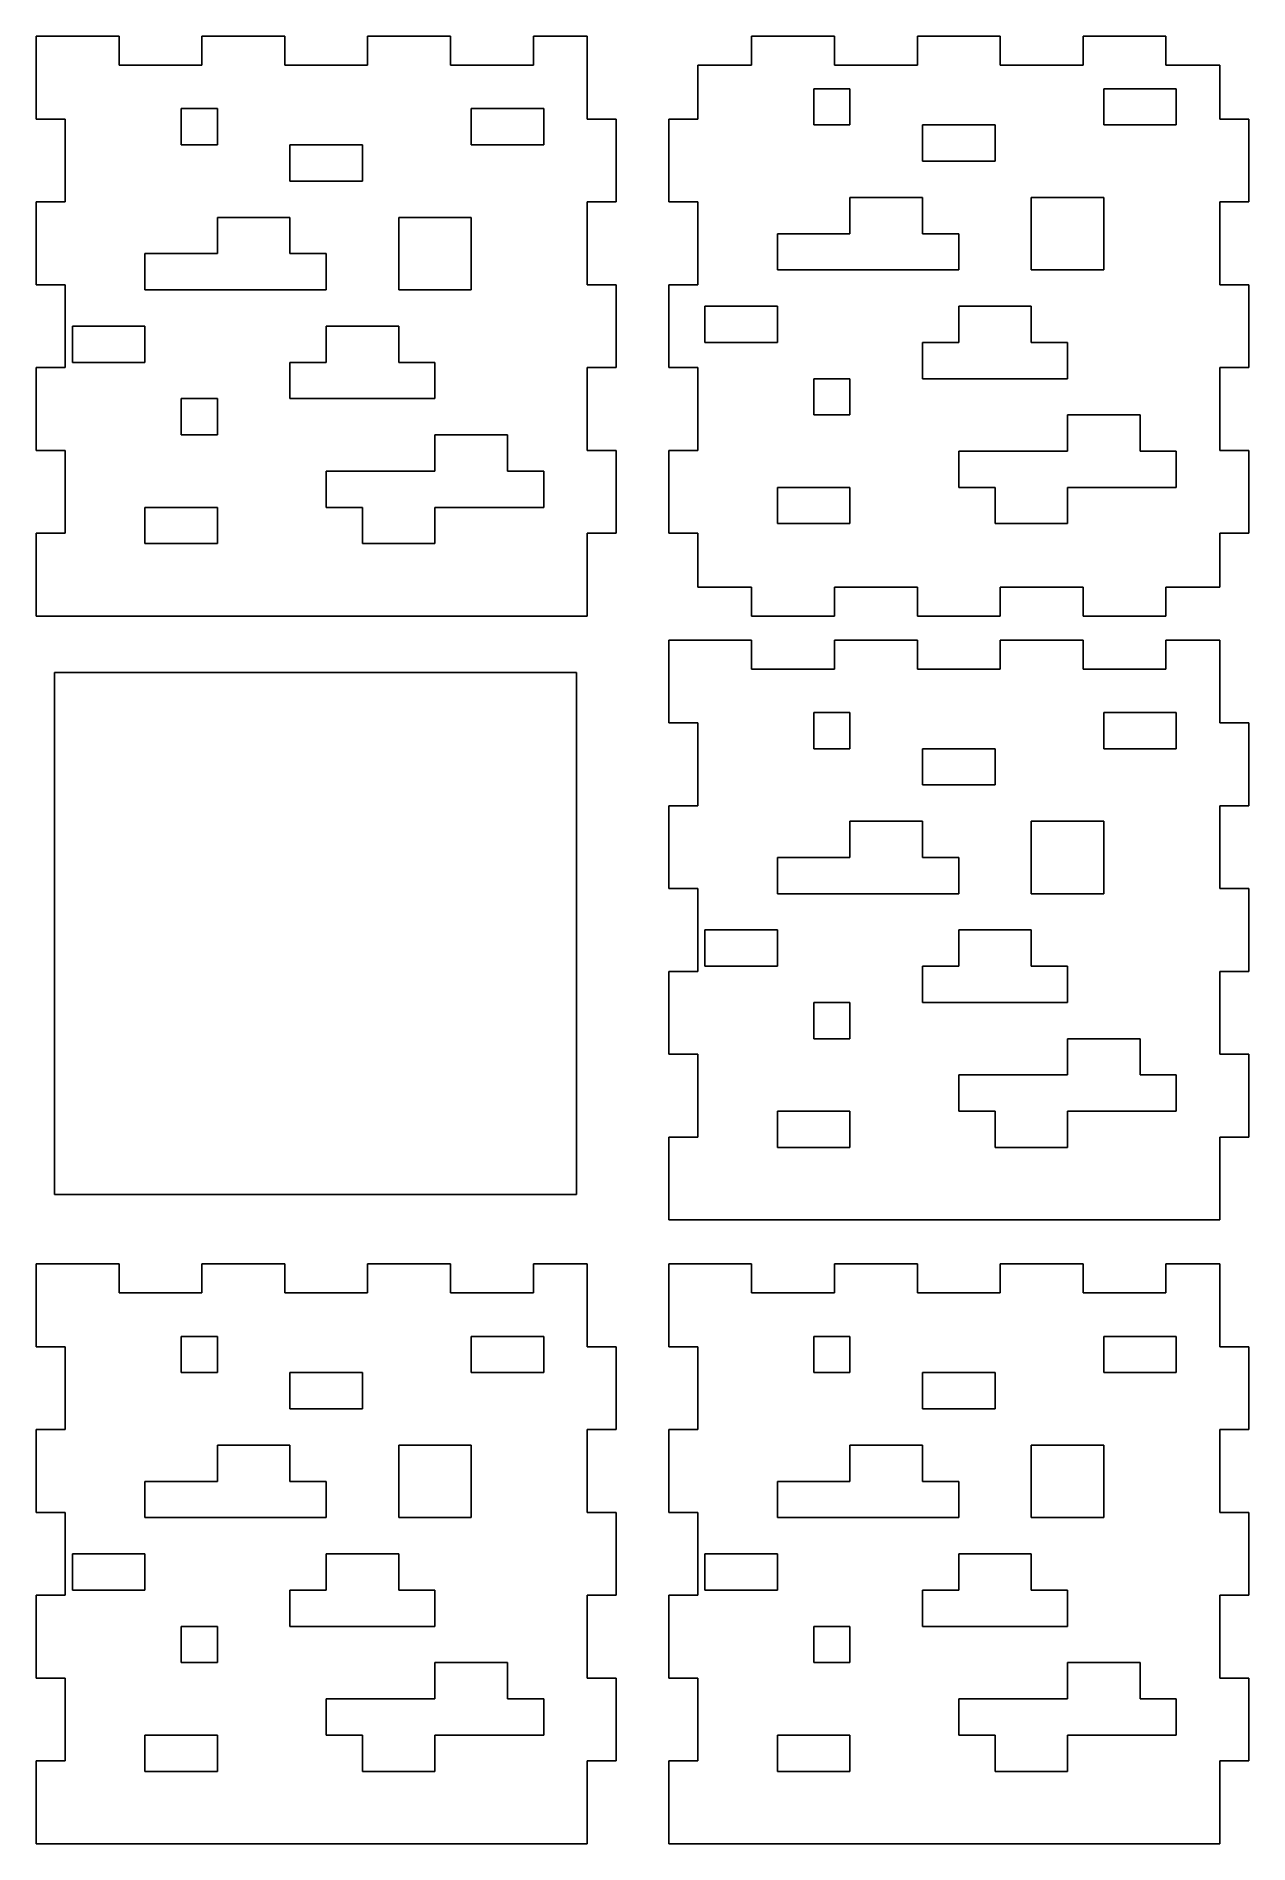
# Model space of a CAD drawing. Header units: millimetres. Extents: x 1 to 335, y 1 to 500.
import ezdxf

# ---------------------------------------------------------------- set-up
doc = ezdxf.new("R2010")
doc.units = ezdxf.units.MM
doc.layers.add('P', color=7, linetype='Continuous')

msp = doc.modelspace()

# ---------------------------------------------------------------- linework, layer by layer
for p, q in [((225.46, 485.22), (215.46, 485.22)), ((215.46, 485.22), (215.46, 475.22)), ((225.46, 485.22), (215.46, 485.22)), ((215.46, 485.22), (215.46, 475.22)), ((225.46, 475.22), (225.46, 485.22)), ((225.46, 475.22), (225.46, 485.22)), ((315.46, 485.22), (295.46, 485.22)), ((295.46, 485.22), (295.46, 475.22)), ((315.46, 475.22), (315.46, 485.22)), ((51, 479.71), (41, 479.71)), ((41, 479.71), (41, 469.71)), ((51, 479.71), (41, 479.71)), ((41, 479.71), (41, 469.71)), ((51, 469.71), (51, 479.71)), ((51, 469.71), (51, 479.71)), ((141, 479.71), (121, 479.71)), ((121, 479.71), (121, 469.71)), ((141, 469.71), (141, 479.71)), ((215.46, 475.22), (225.46, 475.22)), ((215.46, 475.22), (225.46, 475.22)), ((265.46, 475.22), (245.46, 475.22)), ((245.46, 475.22), (245.46, 465.22)), ((265.46, 465.22), (265.46, 475.22)), ((295.46, 475.22), (315.46, 475.22)), ((41, 469.71), (51, 469.71)), ((41, 469.71), (51, 469.71)), ((91, 469.71), (71, 469.71)), ((71, 469.71), (71, 459.71)), ((91, 459.71), (91, 469.71)), ((121, 469.71), (141, 469.71)), ((245.46, 465.22), (265.46, 465.22)), ((71, 459.71), (91, 459.71)), ((225.46, 445.22), (225.46, 455.22)), ((225.46, 455.22), (245.46, 455.22)), ((245.46, 455.22), (245.46, 445.22)), ((295.46, 455.22), (275.46, 455.22)), ((275.46, 455.22), (275.46, 435.22)), ((295.46, 435.22), (295.46, 455.22)), ((51, 439.71), (51, 449.71)), ((51, 449.71), (71, 449.71)), ((71, 449.71), (71, 439.71)), ((121, 449.71), (101, 449.71)), ((101, 449.71), (101, 429.71)), ((121, 429.71), (121, 449.71)), ((205.46, 445.22), (225.46, 445.22)), ((205.46, 435.22), (205.46, 445.22)), ((245.46, 445.22), (255.46, 445.22)), ((255.46, 445.22), (255.46, 435.22)), ((31, 439.71), (51, 439.71)), ((31, 429.71), (31, 439.71)), ((71, 439.71), (81, 439.71)), ((81, 439.71), (81, 429.71)), ((255.46, 435.22), (205.46, 435.22)), ((275.46, 435.22), (295.46, 435.22)), ((81, 429.71), (31, 429.71)), ((101, 429.71), (121, 429.71)), ((205.46, 425.22), (185.46, 425.22)), ((185.46, 425.22), (185.46, 415.22)), ((205.46, 415.22), (205.46, 425.22)), ((255.46, 415.22), (255.46, 425.22)), ((255.46, 425.22), (275.46, 425.22)), ((275.46, 425.22), (275.46, 415.22)), ((31, 419.71), (11, 419.71)), ((11, 419.71), (11, 409.71)), ((31, 409.71), (31, 419.71)), ((81, 409.71), (81, 419.71)), ((81, 419.71), (101, 419.71)), ((101, 419.71), (101, 409.71)), ((185.46, 415.22), (205.46, 415.22)), ((245.46, 415.22), (255.46, 415.22)), ((245.46, 405.22), (245.46, 415.22)), ((275.46, 415.22), (285.46, 415.22)), ((285.46, 415.22), (285.46, 405.22)), ((11, 409.71), (31, 409.71)), ((71, 409.71), (81, 409.71)), ((71, 399.71), (71, 409.71)), ((101, 409.71), (111, 409.71)), ((111, 409.71), (111, 399.71)), ((225.46, 405.22), (215.46, 405.22)), ((215.46, 405.22), (215.46, 395.22)), ((225.46, 405.22), (215.46, 405.22)), ((215.46, 405.22), (215.46, 395.22)), ((225.46, 395.22), (225.46, 405.22)), ((225.46, 395.22), (225.46, 405.22)), ((285.46, 405.22), (245.46, 405.22)), ((51, 399.71), (41, 399.71)), ((41, 399.71), (41, 389.71)), ((51, 399.71), (41, 399.71)), ((41, 399.71), (41, 389.71)), ((51, 389.71), (51, 399.71)), ((51, 389.71), (51, 399.71)), ((111, 399.71), (71, 399.71)), ((215.46, 395.22), (225.46, 395.22)), ((215.46, 395.22), (225.46, 395.22)), ((285.46, 385.22), (285.46, 395.22)), ((285.46, 395.22), (305.46, 395.22)), ((305.46, 395.22), (305.46, 385.22)), ((41, 389.71), (51, 389.71)), ((41, 389.71), (51, 389.71)), ((111, 379.71), (111, 389.71)), ((111, 389.71), (131, 389.71)), ((131, 389.71), (131, 379.71)), ((255.46, 385.22), (285.46, 385.22)), ((255.46, 385.22), (255.46, 375.22)), ((305.46, 385.22), (315.46, 385.22)), ((315.46, 385.22), (315.46, 375.22)), ((81, 379.71), (111, 379.71)), ((81, 379.71), (81, 369.71)), ((131, 379.71), (141, 379.71)), ((141, 379.71), (141, 369.71)), ((225.46, 375.22), (205.46, 375.22)), ((205.46, 375.22), (205.46, 365.22)), ((225.46, 365.22), (225.46, 375.22)), ((255.46, 375.22), (265.46, 375.22)), ((265.46, 375.22), (265.46, 365.22)), ((315.46, 375.22), (285.46, 375.22)), ((285.46, 365.22), (285.46, 375.22)), ((51, 369.71), (31, 369.71)), ((31, 369.71), (31, 359.71)), ((51, 359.71), (51, 369.71)), ((81, 369.71), (91, 369.71)), ((91, 369.71), (91, 359.71)), ((141, 369.71), (111, 369.71)), ((111, 359.71), (111, 369.71)), ((205.46, 365.22), (225.46, 365.22)), ((265.46, 365.22), (285.46, 365.22)), ((31, 359.71), (51, 359.71)), ((91, 359.71), (111, 359.71)), ((1, 339.71), (1, 339.71)), ((225.46, 313.12), (215.46, 313.12)), ((215.46, 313.12), (215.46, 303.12)), ((225.46, 313.12), (215.46, 313.12)), ((215.46, 313.12), (215.46, 303.12)), ((225.46, 303.12), (225.46, 313.12)), ((225.46, 303.12), (225.46, 313.12)), ((315.46, 313.12), (295.46, 313.12)), ((295.46, 313.12), (295.46, 303.12)), ((315.46, 303.12), (315.46, 313.12)), ((215.46, 303.12), (225.46, 303.12)), ((215.46, 303.12), (225.46, 303.12)), ((265.46, 303.12), (245.46, 303.12)), ((245.46, 303.12), (245.46, 293.12)), ((265.46, 293.12), (265.46, 303.12)), ((295.46, 303.12), (315.46, 303.12)), ((245.46, 293.12), (265.46, 293.12)), ((225.46, 273.12), (225.46, 283.12)), ((225.46, 283.12), (245.46, 283.12)), ((245.46, 283.12), (245.46, 273.12)), ((295.46, 283.12), (275.46, 283.12)), ((275.46, 283.12), (275.46, 263.12)), ((295.46, 263.12), (295.46, 283.12)), ((205.46, 273.12), (225.46, 273.12)), ((205.46, 263.12), (205.46, 273.12)), ((245.46, 273.12), (255.46, 273.12)), ((255.46, 273.12), (255.46, 263.12)), ((255.46, 263.12), (205.46, 263.12)), ((275.46, 263.12), (295.46, 263.12)), ((205.46, 253.12), (185.46, 253.12)), ((185.46, 253.12), (185.46, 243.12)), ((205.46, 243.12), (205.46, 253.12)), ((255.46, 243.12), (255.46, 253.12)), ((255.46, 253.12), (275.46, 253.12)), ((275.46, 253.12), (275.46, 243.12)), ((185.46, 243.12), (205.46, 243.12)), ((245.46, 243.12), (255.46, 243.12)), ((245.46, 233.12), (245.46, 243.12)), ((275.46, 243.12), (285.46, 243.12)), ((285.46, 243.12), (285.46, 233.12)), ((225.46, 233.12), (215.46, 233.12)), ((215.46, 233.12), (215.46, 223.12)), ((225.46, 233.12), (215.46, 233.12)), ((215.46, 233.12), (215.46, 223.12)), ((225.46, 223.12), (225.46, 233.12)), ((225.46, 223.12), (225.46, 233.12)), ((285.46, 233.12), (245.46, 233.12)), ((215.46, 223.12), (225.46, 223.12)), ((215.46, 223.12), (225.46, 223.12)), ((285.46, 213.12), (285.46, 223.12)), ((285.46, 223.12), (305.46, 223.12)), ((305.46, 223.12), (305.46, 213.12)), ((255.46, 213.12), (285.46, 213.12)), ((255.46, 213.12), (255.46, 203.12)), ((305.46, 213.12), (315.46, 213.12)), ((315.46, 213.12), (315.46, 203.12)), ((225.46, 203.12), (205.46, 203.12)), ((205.46, 203.12), (205.46, 193.12)), ((225.46, 193.12), (225.46, 203.12)), ((255.46, 203.12), (265.46, 203.12)), ((265.46, 203.12), (265.46, 193.12)), ((315.46, 203.12), (285.46, 203.12)), ((285.46, 193.12), (285.46, 203.12)), ((205.46, 193.12), (225.46, 193.12)), ((265.46, 193.12), (285.46, 193.12)), ((175.46, 173.11), (175.46, 173.11)), ((51, 141), (41, 141)), ((41, 141), (41, 131)), ((51, 141), (41, 141)), ((41, 141), (41, 131)), ((51, 131), (51, 141)), ((51, 131), (51, 141)), ((141, 141), (121, 141)), ((121, 141), (121, 131)), ((141, 131), (141, 141)), ((225.46, 141), (215.46, 141)), ((215.46, 141), (215.46, 131)), ((225.46, 141), (215.46, 141)), ((215.46, 141), (215.46, 131)), ((225.46, 131), (225.46, 141)), ((225.46, 131), (225.46, 141)), ((315.46, 141), (295.46, 141)), ((295.46, 141), (295.46, 131)), ((315.46, 131), (315.46, 141)), ((41, 131), (51, 131)), ((41, 131), (51, 131)), ((91, 131), (71, 131)), ((71, 131), (71, 121)), ((91, 121), (91, 131)), ((121, 131), (141, 131)), ((215.46, 131), (225.46, 131)), ((215.46, 131), (225.46, 131)), ((265.46, 131), (245.46, 131)), ((245.46, 131), (245.46, 121)), ((265.46, 121), (265.46, 131)), ((295.46, 131), (315.46, 131)), ((71, 121), (91, 121)), ((245.46, 121), (265.46, 121)), ((51, 101), (51, 111)), ((51, 111), (71, 111)), ((71, 111), (71, 101)), ((121, 111), (101, 111)), ((101, 111), (101, 91)), ((121, 91), (121, 111)), ((225.46, 101), (225.46, 111)), ((225.46, 111), (245.46, 111)), ((245.46, 111), (245.46, 101)), ((295.46, 111), (275.46, 111)), ((275.46, 111), (275.46, 91)), ((295.46, 91), (295.46, 111)), ((31, 101), (51, 101)), ((31, 91), (31, 101)), ((71, 101), (81, 101)), ((81, 101), (81, 91)), ((205.46, 101), (225.46, 101)), ((205.46, 91), (205.46, 101)), ((245.46, 101), (255.46, 101)), ((255.46, 101), (255.46, 91)), ((81, 91), (31, 91)), ((101, 91), (121, 91)), ((255.46, 91), (205.46, 91)), ((275.46, 91), (295.46, 91)), ((31, 81), (11, 81)), ((11, 81), (11, 71)), ((31, 71), (31, 81)), ((81, 71), (81, 81)), ((81, 81), (101, 81)), ((101, 81), (101, 71)), ((205.46, 81), (185.46, 81)), ((185.46, 81), (185.46, 71)), ((205.46, 71), (205.46, 81)), ((255.46, 71), (255.46, 81)), ((255.46, 81), (275.46, 81)), ((275.46, 81), (275.46, 71)), ((11, 71), (31, 71)), ((71, 71), (81, 71)), ((71, 61), (71, 71)), ((101, 71), (111, 71)), ((111, 71), (111, 61)), ((185.46, 71), (205.46, 71)), ((245.46, 71), (255.46, 71)), ((245.46, 61), (245.46, 71)), ((275.46, 71), (285.46, 71)), ((285.46, 71), (285.46, 61)), ((51, 61), (41, 61)), ((41, 61), (41, 51)), ((51, 61), (41, 61)), ((41, 61), (41, 51)), ((51, 51), (51, 61)), ((51, 51), (51, 61)), ((111, 61), (71, 61)), ((225.46, 61), (215.46, 61)), ((215.46, 61), (215.46, 51)), ((225.46, 61), (215.46, 61)), ((215.46, 61), (215.46, 51)), ((225.46, 51), (225.46, 61)), ((225.46, 51), (225.46, 61)), ((285.46, 61), (245.46, 61)), ((41, 51), (51, 51)), ((41, 51), (51, 51)), ((111, 41), (111, 51)), ((111, 51), (131, 51)), ((131, 51), (131, 41)), ((215.46, 51), (225.46, 51)), ((215.46, 51), (225.46, 51)), ((285.46, 41), (285.46, 51)), ((285.46, 51), (305.46, 51)), ((305.46, 51), (305.46, 41)), ((81, 41), (111, 41)), ((81, 41), (81, 31)), ((131, 41), (141, 41)), ((141, 41), (141, 31)), ((255.46, 41), (285.46, 41)), ((255.46, 41), (255.46, 31)), ((305.46, 41), (315.46, 41)), ((315.46, 41), (315.46, 31)), ((51, 31), (31, 31)), ((31, 31), (31, 21)), ((51, 21), (51, 31)), ((81, 31), (91, 31)), ((91, 31), (91, 21)), ((141, 31), (111, 31)), ((111, 21), (111, 31)), ((225.46, 31), (205.46, 31)), ((205.46, 31), (205.46, 21)), ((225.46, 21), (225.46, 31)), ((255.46, 31), (265.46, 31)), ((265.46, 31), (265.46, 21)), ((315.46, 31), (285.46, 31)), ((285.46, 21), (285.46, 31)), ((31, 21), (51, 21)), ((91, 21), (111, 21)), ((205.46, 21), (225.46, 21)), ((265.46, 21), (285.46, 21)), ((1, 1), (1, 1)), ((175.46, 1), (175.46, 1))]:
    msp.add_line(p, q)
at = {"layer": 'P'}
for points in [[(1, 499.71), (23.86, 499.71)], [(1, 476.85), (1, 499.71)], [(23.86, 499.71), (23.86, 491.71)], [(46.72, 499.71), (46.72, 491.71)], [(46.72, 499.71), (69.58, 499.71)], [(69.58, 499.71), (69.58, 491.71)], [(92.42, 499.71), (92.42, 491.71)], [(92.42, 499.71), (115.28, 499.71)], [(115.28, 499.71), (115.28, 491.71)], [(138.14, 499.71), (138.14, 491.71)], [(138.14, 499.71), (152.99, 499.71)], [(152.99, 476.85), (152.99, 499.71)], [(198.32, 499.71), (198.32, 491.71)], [(198.32, 499.71), (221.18, 499.71)], [(221.18, 499.71), (221.18, 491.71)], [(244.04, 499.71), (244.04, 491.71)], [(244.04, 499.71), (266.9, 499.71)], [(266.9, 499.71), (266.9, 491.71)], [(289.76, 499.71), (289.76, 491.71)], [(289.76, 499.71), (312.6, 499.71)], [(312.6, 499.71), (312.6, 491.71)], [(23.86, 491.71), (46.72, 491.71)], [(69.58, 491.71), (92.42, 491.71)], [(115.28, 491.71), (138.14, 491.71)], [(183.47, 491.71), (198.32, 491.71)], [(183.47, 476.85), (183.47, 491.71)], [(221.18, 491.71), (244.04, 491.71)], [(266.9, 491.71), (289.76, 491.71)], [(312.6, 491.71), (327.45, 491.71)], [(327.45, 476.85), (327.45, 491.71)], [(8.99, 476.85), (1, 476.85)], [(8.99, 453.99), (8.99, 476.85)], [(161, 476.85), (152.99, 476.85)], [(161, 453.99), (161, 476.85)], [(175.46, 453.99), (175.46, 476.85)], [(183.47, 476.85), (175.46, 476.85)], [(335.46, 476.85), (327.45, 476.85)], [(335.46, 453.99), (335.46, 476.85)], [(1, 431.13), (1, 453.99)], [(8.99, 453.99), (1, 453.99)], [(152.99, 431.13), (152.99, 453.99)], [(161, 453.99), (152.99, 453.99)], [(183.47, 453.99), (175.46, 453.99)], [(183.47, 431.13), (183.47, 453.99)], [(327.45, 431.13), (327.45, 453.99)], [(335.46, 453.99), (327.45, 453.99)], [(8.99, 431.13), (1, 431.13)], [(8.99, 408.29), (8.99, 431.13)], [(161, 431.13), (152.99, 431.13)], [(161, 408.29), (161, 431.13)], [(175.46, 408.27), (175.46, 431.13)], [(183.47, 431.13), (175.46, 431.13)], [(335.46, 431.13), (327.45, 431.13)], [(335.46, 408.27), (335.46, 431.13)], [(1, 385.43), (1, 408.29)], [(8.99, 408.29), (1, 408.29)], [(152.99, 385.43), (152.99, 408.29)], [(161, 408.29), (152.99, 408.29)], [(183.47, 408.27), (175.46, 408.27)], [(183.47, 385.41), (183.47, 408.27)], [(327.45, 385.41), (327.45, 408.27)], [(335.46, 408.27), (327.45, 408.27)], [(8.99, 385.43), (1, 385.43)], [(8.99, 362.57), (8.99, 385.43)], [(161, 385.43), (152.99, 385.43)], [(161, 362.57), (161, 385.43)], [(175.46, 362.57), (175.46, 385.41)], [(183.47, 385.41), (175.46, 385.41)], [(335.46, 385.41), (327.45, 385.41)], [(335.46, 362.57), (335.46, 385.41)], [(1, 339.71), (1, 362.57)], [(8.99, 362.57), (1, 362.57)], [(152.99, 339.71), (152.99, 362.57)], [(161, 362.57), (152.99, 362.57)], [(183.47, 362.57), (175.46, 362.57)], [(183.47, 347.7), (183.47, 362.57)], [(327.45, 347.7), (327.45, 362.57)], [(335.46, 362.57), (327.45, 362.57)], [(183.47, 347.7), (198.32, 347.7)], [(198.32, 347.7), (198.32, 339.71)], [(221.18, 347.7), (221.18, 339.71)], [(221.18, 347.7), (244.04, 347.7)], [(244.04, 347.7), (244.04, 339.71)], [(266.9, 347.7), (266.9, 339.71)], [(266.9, 347.7), (289.76, 347.7)], [(289.76, 347.7), (289.76, 339.71)], [(312.6, 347.7), (312.6, 339.71)], [(312.6, 347.7), (327.45, 347.7)], [(1, 339.71), (46.72, 339.71)], [(46.72, 339.71), (69.58, 339.71)], [(69.58, 339.71), (138.14, 339.71)], [(138.14, 339.71), (152.99, 339.71)], [(198.32, 339.71), (221.18, 339.71)], [(244.04, 339.71), (266.9, 339.71)], [(289.76, 339.71), (312.6, 339.71)], [(175.46, 333.12), (198.32, 333.12)], [(175.46, 310.26), (175.46, 333.12)], [(198.32, 333.12), (198.32, 325.11)], [(221.18, 333.12), (221.18, 325.11)], [(221.18, 333.12), (244.04, 333.12)], [(244.04, 333.12), (244.04, 325.11)], [(266.88, 333.12), (266.88, 325.11)], [(266.88, 333.12), (289.74, 333.12)], [(289.74, 333.12), (289.74, 325.11)], [(312.6, 333.12), (312.6, 325.11)], [(312.6, 333.12), (327.45, 333.12)], [(327.45, 310.26), (327.45, 333.12)], [(198.32, 325.11), (221.18, 325.11)], [(244.04, 325.11), (266.88, 325.11)], [(289.74, 325.11), (312.6, 325.11)], [(6.05, 324.12), (20.91, 324.12)], [(6.05, 194.98), (6.05, 324.12)], [(20.91, 324.12), (150.04, 324.12)], [(150.04, 309.26), (150.04, 324.12)], [(150.04, 180.13), (150.04, 309.26)], [(183.45, 310.26), (175.46, 310.26)], [(183.45, 287.4), (183.45, 310.26)], [(335.46, 310.26), (327.45, 310.26)], [(335.46, 287.4), (335.46, 310.26)], [(175.46, 264.54), (175.46, 287.4)], [(183.45, 287.4), (175.46, 287.4)], [(327.45, 264.54), (327.45, 287.4)], [(335.46, 287.4), (327.45, 287.4)], [(183.45, 264.54), (175.46, 264.54)], [(183.45, 241.69), (183.45, 264.54)], [(335.46, 264.54), (327.45, 264.54)], [(335.46, 241.69), (335.46, 264.54)], [(175.46, 218.83), (175.46, 241.69)], [(183.45, 241.69), (175.46, 241.69)], [(327.45, 218.83), (327.45, 241.69)], [(335.46, 241.69), (327.45, 241.69)], [(183.45, 218.83), (175.46, 218.83)], [(183.45, 195.97), (183.45, 218.83)], [(335.46, 218.83), (327.45, 218.83)], [(335.46, 195.97), (335.46, 218.83)], [(6.05, 180.13), (6.05, 194.98)], [(175.46, 173.11), (175.46, 195.97)], [(183.45, 195.97), (175.46, 195.97)], [(327.45, 173.11), (327.45, 195.97)], [(335.46, 195.97), (327.45, 195.97)], [(6.05, 180.13), (20.91, 180.13)], [(20.91, 180.13), (150.04, 180.13)], [(175.46, 173.11), (221.18, 173.11)], [(221.18, 173.11), (244.04, 173.11)], [(244.04, 173.11), (312.6, 173.11)], [(312.6, 173.11), (327.45, 173.11)], [(1, 161), (23.86, 161)], [(1, 138.14), (1, 161)], [(23.86, 161), (23.86, 152.99)], [(46.72, 161), (46.72, 152.99)], [(46.72, 161), (69.58, 161)], [(69.58, 161), (69.58, 152.99)], [(92.42, 161), (92.42, 152.99)], [(92.42, 161), (115.28, 161)], [(115.28, 161), (115.28, 152.99)], [(138.14, 161), (138.14, 152.99)], [(138.14, 161), (152.99, 161)], [(152.99, 138.14), (152.99, 161)], [(175.46, 161), (198.32, 161)], [(175.46, 138.14), (175.46, 161)], [(198.32, 161), (198.32, 152.99)], [(221.18, 161), (221.18, 152.99)], [(221.18, 161), (244.04, 161)], [(244.04, 161), (244.04, 152.99)], [(266.88, 161), (266.88, 152.99)], [(266.88, 161), (289.74, 161)], [(289.74, 161), (289.74, 152.99)], [(312.6, 161), (312.6, 152.99)], [(312.6, 161), (327.45, 161)], [(327.45, 138.14), (327.45, 161)], [(23.86, 152.99), (46.72, 152.99)], [(69.58, 152.99), (92.42, 152.99)], [(115.28, 152.99), (138.14, 152.99)], [(198.32, 152.99), (221.18, 152.99)], [(244.04, 152.99), (266.88, 152.99)], [(289.74, 152.99), (312.6, 152.99)], [(8.99, 138.14), (1, 138.14)], [(8.99, 115.28), (8.99, 138.14)], [(161, 138.14), (152.99, 138.14)], [(161, 115.28), (161, 138.14)], [(183.45, 138.14), (175.46, 138.14)], [(183.45, 115.28), (183.45, 138.14)], [(335.46, 138.14), (327.45, 138.14)], [(335.46, 115.28), (335.46, 138.14)], [(1, 92.42), (1, 115.28)], [(8.99, 115.28), (1, 115.28)], [(152.99, 92.42), (152.99, 115.28)], [(161, 115.28), (152.99, 115.28)], [(175.46, 92.42), (175.46, 115.28)], [(183.45, 115.28), (175.46, 115.28)], [(327.45, 92.42), (327.45, 115.28)], [(335.46, 115.28), (327.45, 115.28)], [(8.99, 92.42), (1, 92.42)], [(8.99, 69.58), (8.99, 92.42)], [(161, 92.42), (152.99, 92.42)], [(161, 69.58), (161, 92.42)], [(183.45, 92.42), (175.46, 92.42)], [(183.45, 69.58), (183.45, 92.42)], [(335.46, 92.42), (327.45, 92.42)], [(335.46, 69.58), (335.46, 92.42)], [(1, 46.72), (1, 69.58)], [(8.99, 69.58), (1, 69.58)], [(152.99, 46.72), (152.99, 69.58)], [(161, 69.58), (152.99, 69.58)], [(175.46, 46.72), (175.46, 69.58)], [(183.45, 69.58), (175.46, 69.58)], [(327.45, 46.72), (327.45, 69.58)], [(335.46, 69.58), (327.45, 69.58)], [(8.99, 46.72), (1, 46.72)], [(8.99, 23.86), (8.99, 46.72)], [(161, 46.72), (152.99, 46.72)], [(161, 23.86), (161, 46.72)], [(183.45, 46.72), (175.46, 46.72)], [(183.45, 23.86), (183.45, 46.72)], [(335.46, 46.72), (327.45, 46.72)], [(335.46, 23.86), (335.46, 46.72)], [(1, 1), (1, 23.86)], [(8.99, 23.86), (1, 23.86)], [(152.99, 1), (152.99, 23.86)], [(161, 23.86), (152.99, 23.86)], [(175.46, 1), (175.46, 23.86)], [(183.45, 23.86), (175.46, 23.86)], [(327.45, 1), (327.45, 23.86)], [(335.46, 23.86), (327.45, 23.86)], [(1, 1), (46.72, 1)], [(46.72, 1), (69.58, 1)], [(69.58, 1), (138.14, 1)], [(138.14, 1), (152.99, 1)], [(175.46, 1), (221.18, 1)], [(221.18, 1), (244.04, 1)], [(244.04, 1), (312.6, 1)], [(312.6, 1), (327.45, 1)]]:
    msp.add_lwpolyline(points, dxfattribs=at)

doc.saveas('drawing.dxf')
